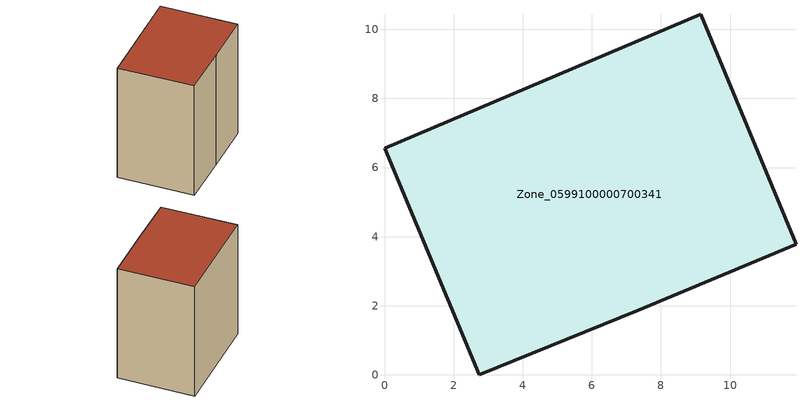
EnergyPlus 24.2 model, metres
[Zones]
Zone_0599100000700341
 floor ground (C_G): 9.15,10.44 11.91,3.78 7.34,1.87 2.74,0 0,6.57 z0.4
 wall outside (C_F): 2.74,0 7.34,1.87 11.91,3.78 9.15,10.44 0,6.57 2.74,0 z0.4:11.92
 roof outside (C_R): 11.91,3.78 9.15,10.44 0,6.57 2.74,0 7.34,1.87 z11.92
[BUILDING]
Pand.0599100000700341: North Axis=0; Terrain=City; Loads Convergence Tolerance Value=0.04; Temperature Convergence Tolerance Value=0.4; Solar Distribution=FullExterior; Maximum Number of Warmup Days=25; Minimum Number of Warmup Days=1
[Site:Location]
Rotterdam.The.Hague.AP_ZH_NLD Design_Conditions: Latitude=51.96; Longitude=4.45; Time Zone=1; Elevation=-4.5
[SITE:GROUNDTEMPERATURE:BUILDINGSURFACE]
18, 18, 18, 18, 18, 18, 18, 18, 18, 18, 18, 18
[MATERIAL] Thermal Absorptance=0.9; Solar Absorptance=0.7; Visible Absorptance=0.7
Name | Roughness | Thickness | Conductivity | Density | Specific Heat
G.TI.1946-1964 | MediumSmooth | 0.15 | 1 | 540 | 1210
F.TI.1946-1964 | Rough | 0.3 | 0.857143 | 1920 | 840
R.TI.1946-1964 | MediumRough | 0.2 | 0.277778 | 1500 | 1000
[CONSTRUCTION]
C_G: G.TI.1946-1964
C_F: F.TI.1946-1964
C_R: R.TI.1946-1964
[ZONE]
Zone_0599100000700341: Type=1; Multiplier=1; Ceiling Height=Autocalculate; Volume=Autocalculate; Floor Area=autocalculate; Part of Total Floor Area=Yes
[ZONEINFILTRATION:DESIGNFLOWRATE]
Infil_Zone_0599100000700341: Zone or ZoneList or Space or SpaceList=Zone_0599100000700341; Schedule=AlwaysOn; Design Flow Rate Calculation Method=Flow/Area; Flow Rate per Floor Area=0.003; Constant Term Coefficient=1; Temperature Term Coefficient=0; Velocity Term Coefficient=0; Velocity Squared Term Coefficient=0
[HVACTEMPLATE:ZONE:IDEALLOADSAIRSYSTEM]
Zone_0599100000700341: Maximum Heating Supply Air Temperature=50; Minimum Cooling Supply Air Temperature=13; Maximum Heating Supply Air Humidity Ratio=0.0156; Minimum Cooling Supply Air Humidity Ratio=0.0077; Heating Limit=NoLimit; Cooling Limit=NoLimit; Dehumidification Control Type=ConstantSensibleHeatRatio; Cooling Sensible Heat Ratio=0.7; Dehumidification Setpoint=60; Humidification Control Type=None; Humidification Setpoint=30; Outdoor Air Method=None; Outdoor Air Flow Rate per Person=0.00944; Outdoor Air Flow Rate per Zone Floor Area=0; Outdoor Air Flow Rate per Zone=0; Demand Controlled Ventilation Type=None; Outdoor Air Economizer Type=NoEconomizer; Heat Recovery Type=None; Sensible Heat Recovery Effectiveness=0.7; Latent Heat Recovery Effectiveness=0.65
[ZONECONTROL:THERMOSTAT]
ThermostatControl_Zone_0599100000700341: Zone or ZoneList=Zone_0599100000700341; Control Type Schedule=DualSetpointControlType; Control 1=Thermostat_Zone_0599100000700341; Temperature Difference Between Cutout And Setpoint=0
[THERMOSTATSETPOINT:DUALSETPOINT]
Thermostat_Zone_0599100000700341: Heating Setpoint Temperature Schedule=HeatingSetpoint_Zone_0599100000700341; Cooling Setpoint Temperature Schedule=CoolingSetpoint_Zone_0599100000700341
[SCHEDULE:COMPACT]
HeatingSetpoint_Zone_0599100000700341: Through: 12/31, For: AllDays, Until: 24:00, 21
CoolingSetpoint_Zone_0599100000700341: Through: 12/31, For: AllDays, Until: 24:00, 24
DualSetpointControlType: Through: 12/31, For: AllDays, Until: 24:00, 4
AlwaysOn: Through: 12/31, For: AllDays, Until: 24:00, 1
